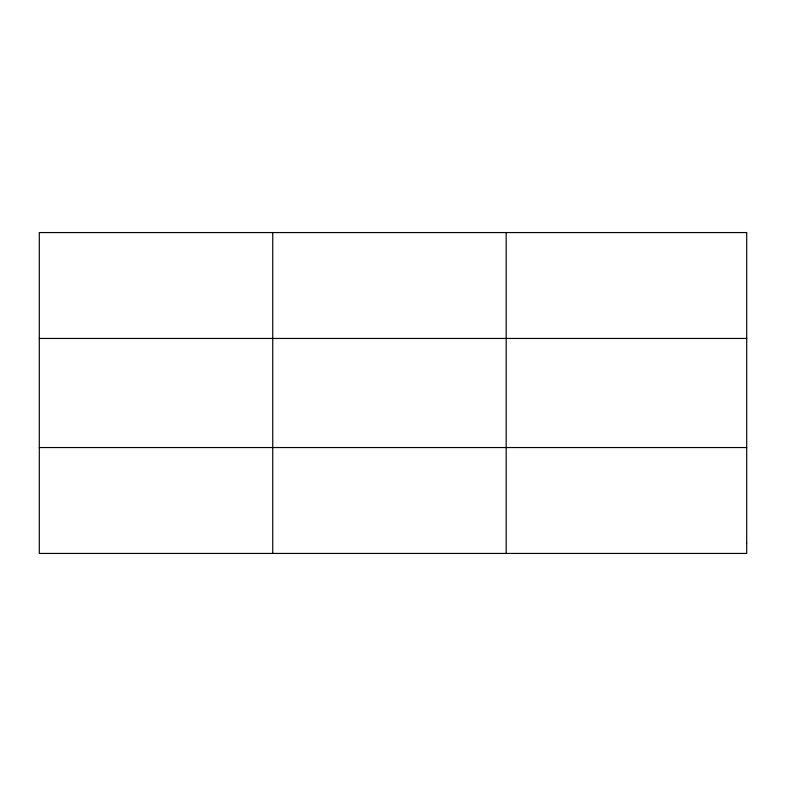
<?xml version="1.0" encoding="UTF-8"?>
<svg xmlns="http://www.w3.org/2000/svg" width="786" height="786" viewBox="0 0 786 786"><rect width="100%" height="100%" fill="white"/><g stroke="black" fill="none" stroke-linecap="round" stroke-linejoin="round"><path stroke-width="1.18" d="M272.742 553.442L272.742 232.558M506.184 553.442L506.184 232.558M39.3 338.452L746.7 338.452M39.3 447.548L746.7 447.548M746.7 542.851L746.7 553.442L39.3 553.442L39.3 232.558L746.7 232.558L746.7 542.851"/></g></svg>
